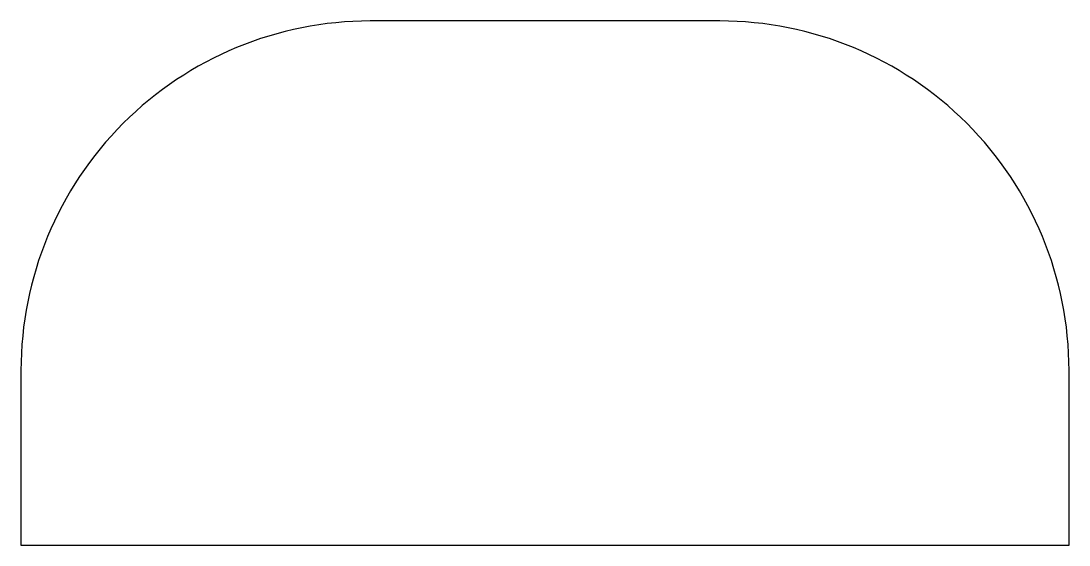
# Model space of a CAD drawing. Header units: millimetres. Extents: x -0.5 to 29.5, y 3 to 18.
import ezdxf

# ---------------------------------------------------------------- set-up
doc = ezdxf.new("R2010")
doc.units = ezdxf.units.MM
doc.layers.get('0').update_dxf_attribs({"linetype": 'CONTINUOUS'})

msp = doc.modelspace()

# ---------------------------------------------------------------- linework, layer by layer
msp.add_lwpolyline([(9.5, 18, 0.414214), (-0.5, 8), (-0.5, 3), (29.5, 3), (29.5, 8, 0.414214), (19.5, 18)], format="xyb", close=True)
msp.add_lwpolyline([(9.5, 18, 0.414214), (-0.5, 8), (-0.5, 3), (29.5, 3), (29.5, 8, 0.414214), (19.5, 18)], format="xyb", close=True)

doc.saveas('drawing.dxf')
